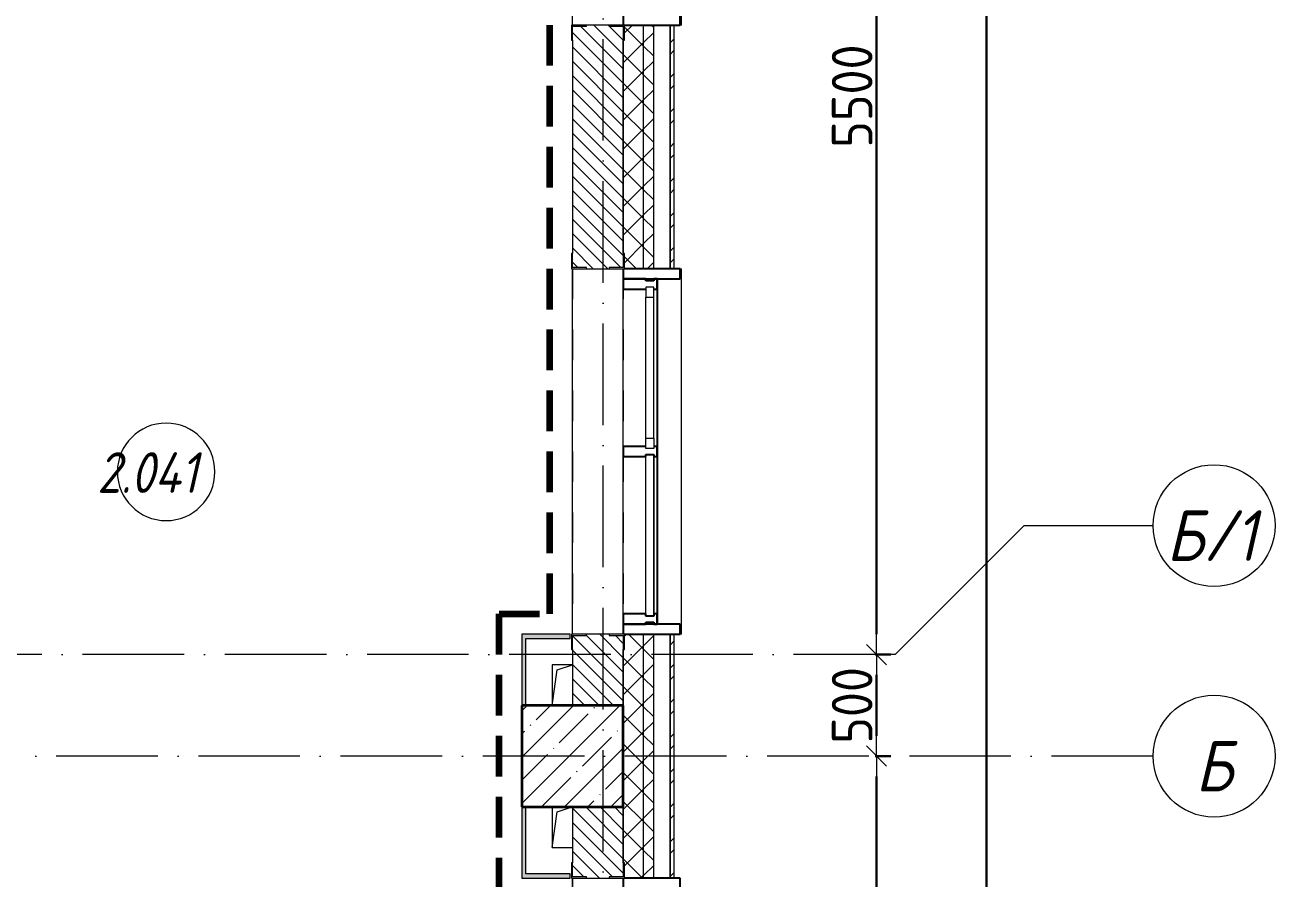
# Model space of a CAD drawing. Header units: millimetres. Extents: x -17017 to 628417, y -109036 to 199237.
# Drawn here: x 90584 to 96738, y -103665 to -99465 of the extents above; entities that cross this region are included whole.
import ezdxf

# ---------------------------------------------------------------- set-up
doc = ezdxf.new("R2010")
doc.units = ezdxf.units.MM
for name, pattern in [('50_200_ШТРИХ_1Т_ш5_п1_п1_', [700, 500, -100, 0, -100]), ('Штрих короткий', [300, 150, -150]), ('Штриховая _2 мм - 1 мм_', [300, 200, -100])]:
    doc.linetypes.add(name, pattern=pattern)
for name, color, linetype, lineweight in [('0-1', 7, 'Continuous', 5), ('0-2', 7, 'Continuous', 9), ('Импосты витража', 7, 'Continuous', 9), ('Импосты витража-1', 7, 'Continuous', 25), ('Каркас_Импост', 7, 'Continuous', 13), ('Каркас_Импост-1', 7, 'Continuous', 9), ('Марки помещений', 7, 'Continuous', 9), ('Несущие колонны', 7, 'Continuous', 9), ('Несущие колонны-1', 7, 'Continuous', 35), ('Обобщенные модели', 7, 'Continuous', 9), ('Общие ребра', 7, 'Continuous', 9), ('Окна', 7, 'Continuous', 9), ('Оси', 7, 'Continuous', 9), ('Оси-1', 7, 'Continuous', 20), ('Оси-2', 7, '50_200_ШТРИХ_1Т_ш5_п1_п1_', 9), ('Остекление-1', 7, 'Continuous', 9), ('Перемычка-1', 7, 'Штрих короткий', 9), ('Размеры', 7, 'Continuous', 15), ('Стены', 7, 'Continuous', 9), ('Стены-1', 7, 'Continuous', 13), ('стяжа', 7, 'Continuous', 30), ('Штриховка разреза-1', 7, 'Continuous', 9)]:
    doc.layers.add(name, color=color, linetype=linetype, lineweight=lineweight)
doc.layers.add('СТ-1_1', color=7, linetype='Штриховая _2 мм - 1 мм_', lineweight=90, true_color=0x888888)
doc.layers.add('Штриховка разреза-3', color=7, linetype='Continuous', lineweight=9, true_color=0x0080ff)
doc.layers.get('0-2').off()
doc.styles.add('ISOCPEUR_I_1', font='isocpeui.ttf', dxfattribs={"width": 0.85, "height": 2.5})
doc.styles.add('ISOCPEUR_I_2', font='isocpeui.ttf', dxfattribs={"width": 0.85, "height": 2.3})
doc.styles.add('СПДС', font='isocpeur.ttf', dxfattribs={"width": 0.9})
doc.dimstyles.new('Размера А3', dxfattribs={"dimtxt": 200, "dimasz": 100, "dimexe": 70, "dimexo": 100, "dimgap": 20, "dimtad": 1, "dimdec": 0, "dimrnd": 10, "dimzin": 0, "dimdsep": 46, "dimtxsty": 'СПДС', "dimblk": 'ARROWHEAD_6', "dimcen": 1, "dimclrd": 256, "dimclre": 256, "dimclrt": 256, "dimazin": 0, "dimtfac": 1, "dimtdec": 0, "dimtmove": 2, "dimatfit": 3, "dimfxl": 1, "dimtolj": 1, "dimtzin": 0, "dimarcsym": 0})
pattern_1 = [(135, (0, 0), (-35.35534, -35.35534), [])]
pattern_2 = [(45, (0, 0), (-70.71068, 70.71068), []), (135, (0, 0), (-70.71068, -70.71068), [])]

# ---------------------------------------------------------------- blocks, each defined once
blk = doc.blocks.new('Ось сетки - Круг_Ø6_00__ISO-2_5_0_9K_-16731441-АИ2_02_План отделки стен 2-го этажа _Часть 2_')
at = {"layer": 'Оси-1'}
blk.add_circle((0, 0), 3, dxfattribs=at)
blk = doc.blocks.new('ARROWHEAD_6')
at = {"color": 0, "linetype": 'Continuous'}
for p, q in [((0, 0), (-1, 0)), ((-0.5, -0.5), (0.5, 0.5))]:
    blk.add_line(p, q, dxfattribs=at)
blk = doc.blocks.new('*D741')
at = {"layer": 'Defpoints', "color": 0, "transparency": 16777216}
for p in [(94670.3, -103065.3), (94776.3, -103065.3), (94670.3, -106215.3)]:
    blk.add_point(p, dxfattribs=at)
at = {"layer": 'Размеры', "lineweight": -2, "transparency": 16777216}
for p, q in [((94770.3, -103065.3), (94846.3, -103065.3)), ((94776.3, -106115.3), (94776.3, -103165.3)), ((94770.3, -106215.3), (94846.3, -106215.3))]:
    blk.add_line(p, q, dxfattribs=at)
at = {"layer": 'Размеры', "lineweight": -2, "transparency": 16777216, "xscale": 100, "yscale": 100, "zscale": 100}
for p, rotation in [((94776.3, -103065.3), 90), ((94776.3, -106215.3), 270)]:
    blk.add_blockref('ARROWHEAD_6', p, dxfattribs=dict(at, rotation=rotation))
at = {"layer": 'Размеры', "transparency": 16777216, "insert": (94656.3, -104640.3), "char_height": 200, "width": 2.3, "attachment_point": 5, "rotation": 90, "style": 'СПДС'}
blk.add_mtext('\\A1;3150', dxfattribs=at)
blk = doc.blocks.new('*D742')
at = {"layer": 'Defpoints', "color": 0, "transparency": 16777216}
for p in [(94670.3, -102565.3), (94776.3, -102565.3), (94670.3, -103065.3)]:
    blk.add_point(p, dxfattribs=at)
at = {"layer": 'Размеры', "lineweight": -2, "transparency": 16777216}
for p, q in [((94770.3, -102565.3), (94846.3, -102565.3)), ((94776.3, -102965.3), (94776.3, -102665.3)), ((94770.3, -103065.3), (94846.3, -103065.3))]:
    blk.add_line(p, q, dxfattribs=at)
at = {"layer": 'Размеры', "lineweight": -2, "transparency": 16777216, "xscale": 100, "yscale": 100, "zscale": 100}
for p, rotation in [((94776.3, -102565.3), 90), ((94776.3, -103065.3), 270)]:
    blk.add_blockref('ARROWHEAD_6', p, dxfattribs=dict(at, rotation=rotation))
at = {"layer": 'Размеры', "transparency": 16777216, "insert": (94656.3, -102815.3), "char_height": 200, "width": 1.866, "attachment_point": 5, "rotation": 90, "style": 'СПДС'}
blk.add_mtext('\\A1;500', dxfattribs=at)
blk = doc.blocks.new('*D743')
at = {"layer": 'Defpoints', "color": 0, "transparency": 16777216}
for p in [(94670.3, -97065.3), (94776.3, -97065.3), (94670.3, -102565.3)]:
    blk.add_point(p, dxfattribs=at)
at = {"layer": 'Размеры', "lineweight": -2, "transparency": 16777216}
for p, q in [((94770.3, -97065.3), (94846.3, -97065.3)), ((94776.3, -102465.3), (94776.3, -97165.3)), ((94770.3, -102565.3), (94846.3, -102565.3))]:
    blk.add_line(p, q, dxfattribs=at)
at = {"layer": 'Размеры', "lineweight": -2, "transparency": 16777216, "xscale": 100, "yscale": 100, "zscale": 100}
for p, rotation in [((94776.3, -97065.3), 90), ((94776.3, -102565.3), 270)]:
    blk.add_blockref('ARROWHEAD_6', p, dxfattribs=dict(at, rotation=rotation))
at = {"layer": 'Размеры', "transparency": 16777216, "insert": (94656.3, -99815.3), "char_height": 200, "width": 2.488, "attachment_point": 5, "rotation": 90, "style": 'СПДС'}
blk.add_mtext('\\A1;5500', dxfattribs=at)
blk = doc.blocks.new('*D757')
at = {"layer": 'Defpoints', "color": 0, "transparency": 16777216}
for p in [(94868.3, -57165.3), (95317.4, -57165.3), (95211.3, -106215.3)]:
    blk.add_point(p, dxfattribs=at)
at = {"layer": 'Размеры', "lineweight": -2, "transparency": 16777216}
for p, q in [((94968.3, -57165.3), (95387.4, -57165.3)), ((95317.4, -106115.3), (95317.4, -57265.3)), ((95311.3, -106215.3), (95387.4, -106215.3))]:
    blk.add_line(p, q, dxfattribs=at)
at = {"layer": 'Размеры', "lineweight": -2, "transparency": 16777216, "xscale": 100, "yscale": 100, "zscale": 100}
for p, rotation in [((95317.4, -57165.3), 90), ((95317.4, -106215.3), 270)]:
    blk.add_blockref('ARROWHEAD_6', p, dxfattribs=dict(at, rotation=rotation))
at = {"layer": 'Размеры', "transparency": 16777216, "insert": (95197.4, -81690.3), "char_height": 200, "width": 3.186, "attachment_point": 5, "rotation": 90, "style": 'СПДС'}
blk.add_mtext('\\A1;49050', dxfattribs=at)
blk = doc.blocks.new('BSC_Колонна _Прямоугольная - 500х500-V76-АИ2_02_План отделки стен 2-го этажа _Часть 2_')
at = {"layer": 'Несущие колонны'}
h = blk.add_hatch(dxfattribs=at)
h.set_pattern_fill('FP_86', color=256, style=0, pattern_type=2)
h.set_pattern_definition([(45, (-103350, -3150), (-114.04925, 114.04925), []), (45, (-103235.95, -3150), (-114.04925, 114.04925), [201.613, -40.323, 3.353, -36.97])])
h.paths.add_polyline_path([(-250, -250), (250, -250), (250, 250), (-250, 250), (-250, 115)], flags=0)
at = {"layer": 'Несущие колонны-1'}
for p, q in [((250, 250), (-250, 250)), ((-250, 250), (-250, -250)), ((250, -250), (250, 250)), ((-250, -250), (250, -250))]:
    blk.add_line(p, q, dxfattribs=at)
blk = doc.blocks.new('PNS_Панель прямоугольная2 - Нр_Стекло - 40мм-26243474-АИ2_02_План отделки стен 2-го этажа _Часть 2_')
at = {"layer": 'Каркас_Импост'}
for p, q in [((-397.5, 0), (-397.5, 40)), ((-397.5, 40), (-347.5, 40)), ((-347.5, 40), (-347.5, 0)), ((397.5, 40), (347.5, 40)), ((347.5, 40), (347.5, 0)), ((397.5, 0), (397.5, 40)), ((-347.5, 0), (-397.5, 0)), ((347.5, 0), (397.5, 0))]:
    blk.add_line(p, q, dxfattribs=at)
at = {"layer": 'Каркас_Импост-1'}
for p, q in [((-347.5, 40), (347.5, 40)), ((-347.5, 0), (347.5, 0))]:
    blk.add_line(p, q, dxfattribs=at)
blk = doc.blocks.new('Прямоугольный импост - Импост структурный с накладкой - 150мм-25647633-АИ2_02_План отделки стен 2-го этажа _Часть 2_')
at = {"layer": 'Импосты витража-1'}
for p, q in [((-25, 0), (-25, 17)), ((-25, 17), (25, 17)), ((-15, 0), (-25, 0)), ((-15, -40), (-15, 0)), ((25, 17), (25, 0)), ((-25, -150), (-25, -40)), ((-25, -40), (-15, -40)), ((25, -40), (25, -150)), ((25, -150), (-25, -150))]:
    blk.add_line(p, q, dxfattribs=at)
blk = doc.blocks.new('Прямоугольный импост - Импост структурный с накладкой - 150мм-25647642-АИ2_02_План отделки стен 2-го этажа _Часть 2_')
at = {"layer": 'Импосты витража'}
for p, q in [((42475, -100), (43250, -100)), ((42475, -267), (43250, -267))]:
    blk.add_line(p, q, dxfattribs=at)
blk = doc.blocks.new('Прямоугольный импост - Импост структурный с накладкой - 150мм-V150-АИ2_02_План отделки стен 2-го этажа _Часть 2_')
at = {"layer": 'Импосты витража-1'}
for p, q in [((-25, 0), (-25, 17)), ((-25, 17), (25, 17)), ((25, 0), (15, 0)), ((15, 0), (15, -40)), ((25, 17), (25, 0)), ((-25, -150), (-25, -40)), ((15, -40), (25, -40)), ((25, -40), (25, -150)), ((25, -150), (-25, -150))]:
    blk.add_line(p, q, dxfattribs=at)
blk = doc.blocks.new('PNS_Панель прямоугольная1 - Нр_Стекло - 40мм-25259299-АИ2_02_План отделки стен 2-го этажа _Часть 2_')
at = {"layer": 'Остекление-1'}
for p, q in [((-387.5, 40), (387.5, 40)), ((-397.5, 0), (397.5, 0)), ((387.5, 0), (-387.5, 0))]:
    blk.add_line(p, q, dxfattribs=at)
blk = doc.blocks.new('Прямоугольный импост - Импост структурный с накладкой - 150мм-25647644-АИ2_02_План отделки стен 2-го этажа _Часть 2_')
at = {"layer": 'Импосты витража-1'}
for p, q in [((-25, 0), (-25, 17)), ((-25, 17), (25, 17)), ((-15, 0), (-25, 0)), ((-15, -40), (-15, 0)), ((25, 0), (15, 0)), ((15, 0), (15, -40)), ((25, 17), (25, 0)), ((-25, -150), (-25, -40)), ((-25, -40), (-15, -40)), ((15, -40), (25, -40)), ((25, -40), (25, -150)), ((25, -150), (-25, -150))]:
    blk.add_line(p, q, dxfattribs=at)
blk = doc.blocks.new('Прямоугольный импост - Откос НВФ_50х280 мм-25995271-АИ2_02_План отделки стен 2-го этажа _Часть 2_')
at = {"layer": 'Импосты витража-1'}
for p, q in [((-50, 130), (0, 130)), ((-50, -150), (-50, 130)), ((0, 130), (0, -144)), ((0, -150), (-50, -150))]:
    blk.add_line(p, q, dxfattribs=at)
blk = doc.blocks.new('Прямоугольный импост - Откос НВФ_50х280 мм-25993834-АИ2_02_План отделки стен 2-го этажа _Часть 2_')
at = {"layer": 'Импосты витража-1'}
for p, q in [((-50, 130), (0, 130)), ((-50, -150), (-50, 130)), ((0, 130), (0, -144)), ((0, -150), (-50, -150))]:
    blk.add_line(p, q, dxfattribs=at)
blk = doc.blocks.new('Прямоугольный импост - Откос НВФ_50х280 мм-25993838-АИ2_02_План отделки стен 2-го этажа _Часть 2_')
at = {"layer": 'Импосты витража-1'}
for p, q in [((0, 130), (-50, 130)), ((-50, 130), (-50, -150)), ((0, -144), (0, 130)), ((-50, -150), (0, -150))]:
    blk.add_line(p, q, dxfattribs=at)
blk = doc.blocks.new('Проем_Дверь_Прямоугольный - 1800х2700h_оконные проемы-25805030-АИ2_02_План отделки стен 2-го этажа _Часть 2_')
at = {"layer": 'Перемычка-1'}
for p, q in [((900, 125), (-900, 125)), ((900, -125), (-900, -125))]:
    blk.add_line(p, q, dxfattribs=at)
blk = doc.blocks.new('Фахверк_СКБ_Уголок - 250_2700-27497298-АИ2_02_План отделки стен 2-го этажа _Часть 2_')
at = {"layer": 'Обобщенные модели'}
for p, q in [((200, 181), (125, 181)), ((125, 181), (125, 106)), ((131, 106), (131, 175)), ((131, 175), (200, 175)), ((200, 175), (200, 181)), ((125, 106), (131, 106)), ((131, -6), (125, -6)), ((125, -6), (125, -81)), ((131, -75), (131, -6)), ((125, -81), (200, -81)), ((200, -75), (131, -75)), ((200, -81), (200, -75))]:
    blk.add_line(p, q, dxfattribs=at)
blk = doc.blocks.new('AR_Отверстие прямоугольное _в плите_ - AR_Отверстие прямоугольное _в плите_-V206-АИ2_02_План отделки стен 2-го этажа _Часть 2_')
at = {"layer": 'Обобщенные модели'}
for p, q in [((-50, 99.4), (-50, -100)), ((-50, -100), (-25, 75)), ((-25, 75), (48.3, 99.4)), ((-50, -100), (50, -100))]:
    blk.add_line(p, q, dxfattribs=at)
blk = doc.blocks.new('AR_Отверстие прямоугольное _в плите_ - AR_Отверстие прямоугольное _в плите_-V210-АИ2_02_План отделки стен 2-го этажа _Часть 2_')
at = {"layer": 'Обобщенные модели'}
for p, q in [((50, 100), (-50, 100)), ((-50, 100), (-50, -100)), ((-50, -100), (-25, 75)), ((-25, 75), (50, 100))]:
    blk.add_line(p, q, dxfattribs=at)
blk = doc.blocks.new('Отлив_СКБ - Отлив витража_120_НВФ-31885687-АИ2_02_План отделки стен 2-го этажа _Часть 2_')
at = {"layer": 'Окна'}
for p, q in [((1750, -2), (50, -2)), ((0, -120), (0, -113)), ((0, -120), (1800, -120)), ((1800, -113), (1800, -120))]:
    blk.add_line(p, q, dxfattribs=at)
blk = doc.blocks.new('0125-Р-ОО-Ш2-АР-о_23_10_2024_rvt-1-АИ2_02_План отделки стен 2-го этажа _Часть 2_')
at = {"layer": 'Штриховка разреза-1'}
h = blk.add_hatch(dxfattribs=at)
h.set_pattern_fill('FP_81', color=256, style=0, pattern_type=2)
h.set_pattern_definition(pattern_2)
h.paths.add_polyline_path([(103700, -200), (103700, 750), (103606, 750), (103606, 675), (103600, 675), (103600, -200)], flags=0)
h.paths.add_polyline_path([(103700, 2550), (103700, 3750), (103606, 3750), (103606, 3675), (103600, 3675), (103600, 2625), (103606, 2625), (103606, 2550)], flags=0)
h.paths.add_polyline_path([(103700, 5550), (103700, 6750), (103606, 6750), (103606, 6675), (103600, 6675), (103600, 5625), (103606, 5625), (103606, 5550)], flags=0)
h.paths.add_polyline_path([(103606, 8550), (103700, 8550), (103700, 9750), (103606, 9750), (103606, 9675), (103600, 9675), (103600.1, 8625), (103606, 8625), (103606, 8556)], flags=0)
h.paths.add_polyline_path([(103606, 11550), (103700, 11550), (103700, 12750), (103606, 12750), (103606, 12675), (103600, 12675), (103600, 11625), (103606, 11625), (103606, 11556)], flags=0)
h.paths.add_polyline_path([(103700, 14550), (103700, 15750), (103606, 15750), (103606, 15675), (103600, 15675), (103600, 14625), (103606, 14625), (103606, 14550)], flags=0)
h.paths.add_polyline_path([(103700, 17550), (103700, 18750), (103606, 18750), (103606, 18675), (103600, 18675), (103600.1, 17625), (103606, 17625), (103606, 17550)], flags=0)
h.paths.add_polyline_path([(103700, 20550), (103700, 21750), (103606, 21750), (103606, 21675), (103600, 21675), (103600, 20625), (103606, 20625), (103606, 20550)], flags=0)
h.paths.add_polyline_path([(103700, 26550), (103700, 27750), (103606, 27750), (103606, 27675), (103600, 27675), (103600, 26625), (103606, 26625), (103606, 26550)], flags=0)
h.paths.add_polyline_path([(103700, 29550), (103700, 30750), (103606, 30750), (103606, 30675), (103600, 30675), (103600.1, 29625), (103606, 29625), (103606, 29550)], flags=0)
h.paths.add_polyline_path([(103700, 32550), (103700, 33750), (103606, 33750), (103606, 33675), (103600, 33675), (103600.1, 32625), (103606, 32625), (103606, 32550)], flags=0)
h.paths.add_polyline_path([(103700, 35550), (103700, 36750), (103606, 36750), (103606, 36675), (103600, 36675), (103600, 35625), (103606, 35625), (103606, 35550)], flags=0)
h.paths.add_polyline_path([(103606, 38550), (103700, 38550), (103700, 39750), (103606, 39750), (103606, 39675), (103600, 39675), (103600, 38625), (103606, 38625), (103606, 38556)], flags=0)
h.paths.add_polyline_path([(103700, 41550), (103700, 42750), (103606, 42750), (103606, 42675), (103600, 42675), (103600, 41625), (103606, 41625), (103606, 41550)], flags=0)
h.paths.add_polyline_path([(103700, 47550), (103700, 48615), (103600, 48615), (103600, 47625), (103606, 47625), (103606, 47550)], flags=0)
h = blk.add_hatch(dxfattribs=at)
h.set_pattern_fill('FP_81', color=256, style=0, pattern_type=2)
h.set_pattern_definition(pattern_2)
h.paths.add_polyline_path([(103700, -250), (103750, -250), (103750, 750), (103700, 750), (103700, -200)], flags=0)
h.paths.add_polyline_path([(103700, 2550), (103750, 2550), (103750, 3750), (103700, 3750), (103700, 3265)], flags=0)
h.paths.add_polyline_path([(103700, 5550), (103750, 5550), (103750, 6750), (103700, 6750), (103700, 6037.1)], flags=0)
h.paths.add_polyline_path([(103700, 8550), (103750, 8550), (103750, 9750), (103700, 9750), (103700, 8809.2)], flags=0)
h.paths.add_polyline_path([(103700, 11550), (103750, 11550), (103750, 12750), (103700, 12750), (103700, 11581.4)], flags=0)
h.paths.add_polyline_path([(103750, 14550), (103750, 15750), (103700, 15750), (103700, 14550)], flags=0)
h.paths.add_polyline_path([(103750, 17550), (103750, 18750), (103700, 18750), (103700, 17550)], flags=0)
h.paths.add_polyline_path([(103700, 20550), (103750, 20550), (103750, 21750), (103700, 21750), (103700, 20821.8)], flags=0)
h.paths.add_polyline_path([(103750, 26550), (103750, 27750), (103700, 27750), (103700, 26550)], flags=0)
h.paths.add_polyline_path([(103700, 29550), (103750, 29550), (103750, 30750), (103700, 30750), (103700, 30062.2)], flags=0)
h.paths.add_polyline_path([(103700, 32550), (103750, 32550), (103750, 33750), (103700, 33750), (103700, 32834.3)], flags=0)
h.paths.add_polyline_path([(103700, 35550), (103750, 35550), (103750, 36750), (103700, 36750), (103700, 35606.4)], flags=0)
h.paths.add_polyline_path([(103700, 38550), (103750, 38550), (103750, 39750), (103700, 39750), (103700, 39302.5)], flags=0)
h.paths.add_polyline_path([(103700, 41550), (103750, 41550), (103750, 42750), (103700, 42750), (103700, 42074.7)], flags=0)
h.paths.add_polyline_path([(103750, 47550), (103750, 48615), (103700, 48615), (103700, 47550)], flags=0)
h = blk.add_hatch(dxfattribs=at)
h.set_pattern_fill('FP_80', color=256, style=0, pattern_type=2)
h.set_pattern_definition([(45, (0, 0), (-85.53659, 85.53659), []), (45, (57.02, 0), (-85.53659, 85.53659), [])])
h.paths.add_polyline_path([(103830, -350), (103850, -350), (103850, 750), (103830, 750), (103830, -330)], flags=0)
h.paths.add_polyline_path([(103850, 2550), (103850, 3750), (103830, 3750), (103830, 2550)], flags=0)
h.paths.add_polyline_path([(103830, 5550), (103850, 5550), (103850, 6750), (103830, 6750), (103830, 6037.1)], flags=0)
h.paths.add_polyline_path([(103850, 8550), (103850, 9750), (103830, 9750), (103830, 8550)], flags=0)
h.paths.add_polyline_path([(103850, 11550), (103850, 12750), (103830, 12750), (103830, 11550)], flags=0)
h.paths.add_polyline_path([(103850, 14550), (103850, 15750), (103830, 15750), (103830, 14550)], flags=0)
h.paths.add_polyline_path([(103830, 17550), (103850, 17550), (103850, 18750), (103830, 18750), (103830, 18049.6)], flags=0)
h.paths.add_polyline_path([(103850, 20550), (103850, 21750), (103830, 21750), (103830, 20550)], flags=0)
h.paths.add_polyline_path([(103850, 26550), (103850, 27750), (103830, 27750), (103830, 26550)], flags=0)
h.paths.add_polyline_path([(103850, 29550), (103850, 30750), (103830, 30750), (103830, 29550)], flags=0)
h.paths.add_polyline_path([(103850, 32550), (103850, 33750), (103830, 33750), (103830, 32550)], flags=0)
h.paths.add_polyline_path([(103850, 35550), (103850, 36750), (103830, 36750), (103830, 35550)], flags=0)
h.paths.add_polyline_path([(103850, 38550), (103850, 39750), (103830, 39750), (103830, 38550)], flags=0)
h.paths.add_polyline_path([(103850, 41550), (103850, 42750), (103830, 42750), (103830, 41550)], flags=0)
h.paths.add_polyline_path([(103830, 47550), (103850, 47550), (103850, 48615), (103830, 48615), (103830, 47618.9)], flags=0)
h = blk.add_hatch(dxfattribs=at)
h.set_pattern_fill('FP_2', color=256, style=0, pattern_type=2)
h.set_pattern_definition(pattern_1)
h.paths.add_polyline_path([(103600, 3400), (103600, 3744), (103531, 3744), (103531, 3750), (103419, 3750), (103419, 3744), (103350, 3744), (103350, 3400), (103531, 3400)], flags=0)
h.paths.add_polyline_path([(103419, 5550), (103531, 5550), (103531, 5556), (103600, 5556), (103600, 6744), (103531, 6744), (103531, 6750), (103419, 6750), (103419, 6744), (103350, 6744), (103350, 5556), (103419, 5556)], flags=0)
h.paths.add_polyline_path([(103531, 8550), (103531, 8556), (103600, 8556), (103600, 8900), (103350, 8900), (103350, 8556), (103419, 8556), (103419, 8550)], flags=0)
h = blk.add_hatch(dxfattribs=at)
h.set_pattern_fill('FP_2', color=256, style=0, pattern_type=2)
h.set_pattern_definition(pattern_1)
h.paths.add_polyline_path([(103350, 400), (103600, 400), (103600, 744), (103531, 744), (103531, 750), (103419, 750), (103419, 744), (103350, 744), (103350, 492.9)], flags=0)
h.paths.add_polyline_path([(103531, 2550), (103531, 2556), (103600, 2556), (103600, 2900), (103350, 2900), (103350, 2556), (103419, 2556), (103419, 2550)], flags=0)
at = {"layer": 'Общие ребра'}
for p, q in [((103700, 5550), (103700, 6750)), ((103750, 5550), (103750, 6750)), ((103600, 5625), (103600, 6675)), ((103600, 6675), (103600, 5625)), ((103700, 2550), (103700, 3750)), ((103750, 2550), (103750, 3750)), ((103600, 3400), (103600, 3675)), ((103600, 3675), (103600, 3400)), ((103600, 2625), (103600, 2900)), ((103600, 2900), (103600, 2625))]:
    blk.add_line(p, q, dxfattribs=at)
at = {"layer": 'Стены'}
for p, q in [((103350, 6750), (103350, 8550)), ((103350, 3750), (103350, 5550)), ((103350, 750), (103350, 2550))]:
    blk.add_line(p, q, dxfattribs=at)
at = {"layer": 'Стены-1'}
for p, q in [((103531, 6750), (103419, 6750)), ((103830, 6750), (103606, 6750)), ((103850, 6750), (103830, 6750)), ((103830, 6750), (103830, 5550)), ((103830, 5550), (103830, 6750)), ((103850, 5550), (103850, 6750)), ((103350, 6675), (103350, 5625)), ((103419, 5550), (103531, 5550)), ((103606, 5550), (103830, 5550)), ((103830, 5550), (103850, 5550)), ((103531, 3750), (103419, 3750)), ((103830, 3750), (103606, 3750)), ((103850, 3750), (103830, 3750)), ((103830, 3750), (103830, 2550)), ((103830, 2550), (103830, 3750)), ((103850, 2550), (103850, 3750)), ((103350, 3675), (103350, 3400)), ((103350, 2900), (103350, 2625)), ((103419, 2550), (103531, 2550)), ((103606, 2550), (103830, 2550)), ((103830, 2550), (103850, 2550))]:
    blk.add_line(p, q, dxfattribs=at)
at = {"layer": '0-2'}
for name, p, rotation in [('Проем_Дверь_Прямоугольный - 1800х2700h_оконные проемы-25805030-АИ2_02_План отделки стен 2-го этажа _Часть 2_', (103475, 7650), 269.9999999999999), ('Отлив_СКБ - Отлив витража_120_НВФ-31885687-АИ2_02_План отделки стен 2-го этажа _Часть 2_', (103767, 6750), 90), ('Прямоугольный импост - Откос НВФ_50х280 мм-25993838-АИ2_02_План отделки стен 2-го этажа _Часть 2_', (103750, 6750), 269.9999999999975), ('Фахверк_СКБ_Уголок - 250_2700-27497298-АИ2_02_План отделки стен 2-го этажа _Часть 2_', (103425, 6875), 269.9999999999999), ('Фахверк_СКБ_Уголок - 250_2700-27497298-АИ2_02_План отделки стен 2-го этажа _Часть 2_', (103525, 5425), 89.9999999999999), ('Проем_Дверь_Прямоугольный - 1800х2700h_оконные проемы-25805030-АИ2_02_План отделки стен 2-го этажа _Часть 2_', (103475, 4650), 89.9999999999999), ('Отлив_СКБ - Отлив витража_120_НВФ-31885687-АИ2_02_План отделки стен 2-го этажа _Часть 2_', (103767, 3750), 90), ('Прямоугольный импост - Импост структурный с накладкой - 150мм-25647642-АИ2_02_План отделки стен 2-го этажа _Часть 2_', (103500, -37800), 89.99999999999999), ('PNS_Панель прямоугольная2 - Нр_Стекло - 40мм-26243474-АИ2_02_План отделки стен 2-го этажа _Часть 2_', (103750, 5062.5), 89.9999999999975), ('Прямоугольный импост - Импост структурный с накладкой - 150мм-25647642-АИ2_02_План отделки стен 2-го этажа _Часть 2_', (103500, -38625), 89.99999999999878), ('PNS_Панель прямоугольная1 - Нр_Стекло - 40мм-25259299-АИ2_02_План отделки стен 2-го этажа _Часть 2_', (103750, 4237.5), 89.9999999999975), ('Прямоугольный импост - Откос НВФ_50х280 мм-25993838-АИ2_02_План отделки стен 2-го этажа _Часть 2_', (103750, 3750), 269.9999999999975), ('Фахверк_СКБ_Уголок - 250_2700-27497298-АИ2_02_План отделки стен 2-го этажа _Часть 2_', (103425, 3875), 269.9999999999999), ('Фахверк_СКБ_Уголок - 250_2700-27497298-АИ2_02_План отделки стен 2-го этажа _Часть 2_', (103525, 2425), 89.9999999999999), ('Проем_Дверь_Прямоугольный - 1800х2700h_оконные проемы-25805030-АИ2_02_План отделки стен 2-го этажа _Часть 2_', (103475, 1650), 89.9999999999999)]:
    blk.add_blockref(name, p, dxfattribs=dict(at, rotation=rotation))
at = {"layer": '0-2', "extrusion": (0, 0, -1)}
for name, p, rotation in [('Прямоугольный импост - Откос НВФ_50х280 мм-25993834-АИ2_02_План отделки стен 2-го этажа _Часть 2_', (-103750, 5550), 90.0000000000025), ('Прямоугольный импост - Импост структурный с накладкой - 150мм-V150-АИ2_02_План отделки стен 2-го этажа _Часть 2_', (-103750, 5475), 90.0000000000025), ('Прямоугольный импост - Импост структурный с накладкой - 150мм-25647633-АИ2_02_План отделки стен 2-го этажа _Часть 2_', (-103750, 4650), 90.0000000000025), ('Прямоугольный импост - Импост структурный с накладкой - 150мм-25647644-АИ2_02_План отделки стен 2-го этажа _Часть 2_', (-103750, 3825), 90.0000000000025), ('Прямоугольный импост - Откос НВФ_50х280 мм-25995271-АИ2_02_План отделки стен 2-го этажа _Часть 2_', (-103750, 2550), 90.00000000000101)]:
    blk.add_blockref(name, p, dxfattribs=dict(at, rotation=rotation))
at = {"layer": '0-2'}
for name, p in [('AR_Отверстие прямоугольное _в плите_ - AR_Отверстие прямоугольное _в плите_-V210-АИ2_02_План отделки стен 2-го этажа _Часть 2_', (103300, 3500)), ('BSC_Колонна _Прямоугольная - 500х500-V76-АИ2_02_План отделки стен 2-го этажа _Часть 2_', (103350, 3150)), ('AR_Отверстие прямоугольное _в плите_ - AR_Отверстие прямоугольное _в плите_-V206-АИ2_02_План отделки стен 2-го этажа _Часть 2_', (103300, 2800.6))]:
    blk.add_blockref(name, p, dxfattribs=at)
blk = doc.blocks.new('AI_Марка_Помещение_х1__Общий_E___ISO-2_1K_ - Номер-16210215-АИ2_02_План отделки стен 2-го этажа _Часть 2_')
at = {"layer": 'Марки помещений'}
for start, end in [(360, 180), (180, 360)]:
    blk.add_arc((0.039, 0.312), 2.4, start, end, dxfattribs=at)
blk = doc.blocks.new('2ч2эт')
at = {"layer": 'Штриховка разреза-3'}
for points in [[(93049.9, -102815.3), (93049.9, -102465.3), (93029.9, -102465.3), (93029.9, -102815.3)], [(93049.9, -102485.3), (93267.9, -102485.3), (93267.9, -102465.3), (93049.9, -102465.3)], [(93049.9, -103665.3), (93049.9, -103315.3), (93029.9, -103315.3), (93029.9, -103665.3)], [(93267.9, -103665.3), (93267.9, -103645.3), (93049.9, -103645.3), (93049.9, -103665.3), (93064, -103665.3)]]:
    blk.add_hatch(color=256, dxfattribs=at).paths.add_polyline_path(points, flags=0)
at = {"layer": 'Общие ребра'}
for p, q in [((93267.9, -102485.3), (93267.9, -102465.3)), ((93267.9, -103665.3), (93267.9, -103645.3))]:
    blk.add_line(p, q, dxfattribs=at)
at = {"layer": 'Оси'}
for p, q in [((94868.3, -102565.3), (95503.3, -101930.3)), ((95503.3, -101930.3), (96138.3, -101930.3))]:
    blk.add_line(p, q, dxfattribs=at)
at = {"layer": 'СТ-1_1'}
for p, q in [((93167.9, -102365.3), (93167.9, -97757.3)), ((92917.9, -103765.3), (92917.9, -102365.3)), ((92917.9, -102365.3), (93167.9, -102365.3))]:
    blk.add_line(p, q, dxfattribs=at)
at = {"layer": 'Стены-1'}
for p, q in [((93267.9, -102465.3), (93029.9, -102465.3)), ((93029.9, -102465.3), (93029.9, -102815.3)), ((93049.9, -102485.3), (93267.9, -102485.3)), ((93049.9, -102815.3), (93049.9, -102485.3)), ((93029.9, -103315.3), (93029.9, -103665.3)), ((93049.9, -103645.3), (93049.9, -103315.3)), ((93029.9, -103665.3), (93267.9, -103665.3)), ((93267.9, -103645.3), (93049.9, -103645.3))]:
    blk.add_line(p, q, dxfattribs=at)
at = {"layer": '0-1'}
blk.add_blockref('0125-Р-ОО-Ш2-АР-о_23_10_2024_rvt-1-АИ2_02_План отделки стен 2-го этажа _Часть 2_', (-10070.1, -106215.3), dxfattribs=at)
at = {"layer": 'Марки помещений', "xscale": 99.99999999999993, "yscale": 99.99999999999993, "zscale": 99.99999999999993}
blk.add_blockref('AI_Марка_Помещение_х1__Общий_E___ISO-2_1K_ - Номер-16210215-АИ2_02_План отделки стен 2-го этажа _Часть 2_', (91275.2, -101696.7), dxfattribs=at)
at = {"layer": 'Марки помещений', "insert": (90939.1, -101568.9), "char_height": 200, "width": 769.62, "attachment_point": 1, "style": 'ISOCPEUR_I_2'}
blk.add_mtext('2.041', dxfattribs=at)
blk = doc.blocks.new('ось2эт')
at = {"layer": 'Оси-2'}
for p, q in [((93429.9, -108435.9), (93429.9, -54635.1)), ((94868.3, -102565.3), (-12388.8, -102565.3)), ((96138.3, -103065.3), (85629.9, -103065.3))]:
    blk.add_line(p, q, dxfattribs=at)
at = {"layer": 'Оси-1', "xscale": 99.99999999999993, "yscale": 99.99999999999993, "zscale": 99.99999999999993, "rotation": 89.99999999999982}
for p in [(96438.3, -101930.3), (96438.3, -103065.3)]:
    blk.add_blockref('Ось сетки - Круг_Ø6_00__ISO-2_5_0_9K_-16731441-АИ2_02_План отделки стен 2-го этажа _Часть 2_', p, dxfattribs=at)
at = {"layer": 'Оси', "char_height": 250, "attachment_point": 1, "style": 'ISOCPEUR_I_1'}
for s, insert, width in [('\\fISOCPEUR|b0|i1|c204|p34|;\\W.9;Б', (96202.8, -101854.2), 223.671), ('/1', (96387.4, -101854.2), 346.329), ('\\fISOCPEUR|b0|i1|c204|p34|;\\W.9;Б', (96345.5, -102989.2), 223.671)]:
    blk.add_mtext(s, dxfattribs=dict(at, insert=insert, width=width))
at = {"layer": 'Размеры'}
for base, p1, p2, picture, middle in [((95317.4, -57165.3), (95211.3, -106215.3), (94868.3, -57165.3), '*D757', (95197.4, -81690.3)), ((94776.3, -97065.3), (94670.3, -102565.3), (94670.3, -97065.3), '*D743', (94656.3, -99815.3)), ((94776.3, -102565.3), (94670.3, -103065.3), (94670.3, -102565.3), '*D742', (94656.3, -102815.3)), ((94776.3, -103065.3), (94670.3, -106215.3), (94670.3, -103065.3), '*D741', (94656.3, -104640.3))]:
    dim = blk.add_linear_dim(base=base, p1=p1, p2=p2, angle=90, dimstyle='Размера А3', dxfattribs=at)
    dim.commit()
    dim.dimension.update_dxf_attribs({"geometry": picture, "text_midpoint": middle})

msp = doc.modelspace()

# ---------------------------------------------------------------- block references
at = {"layer": 'стяжа'}
for name in ['ось2эт', '2ч2эт']:
    msp.add_blockref(name, (0, 0), dxfattribs=at)

doc.saveas('drawing.dxf')
